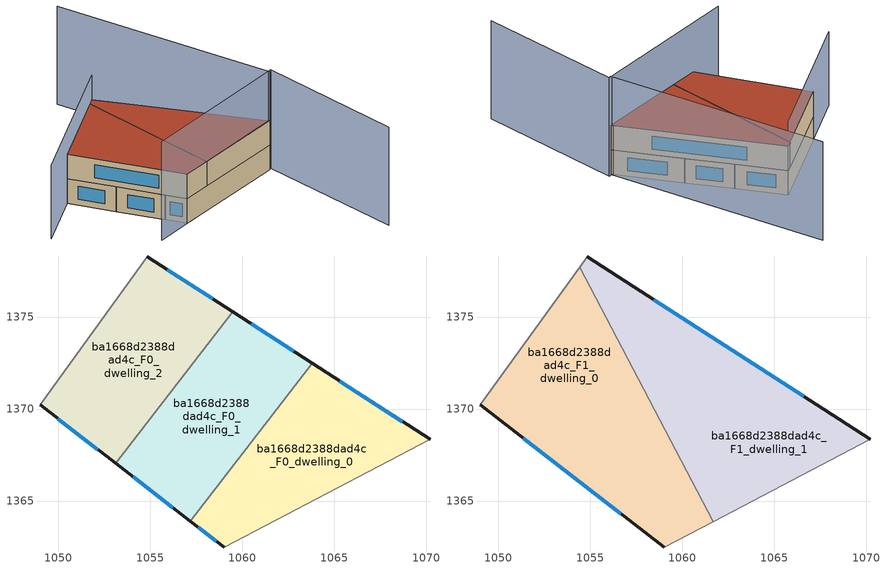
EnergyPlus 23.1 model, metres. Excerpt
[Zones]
ba1668d2388dad4c_F0_dwelling_0
 floor ground (EU_floor_Construction): 1070.22,1368.35 1059.03,1362.48 1057.18,1363.91 1063.82,1372.49 z0
 wall outside (EU_wall_Construction): 1057.18,1363.91 1059.03,1362.48 / 1070.22,1368.35 1063.82,1372.49 z0:3
 wall adiabatic (EU_wall_Construction): 1059.03,1362.48 1070.22,1368.35 z0:3
 wall to ba1668d2388dad4c_F0_dwelling_1 (EU_wall_Construction): 1063.82,1372.49 1057.18,1363.91 z0:3
 window (EU_Window_Construction): 1057.62,1363.57 1058.6,1362.82 / 1068.71,1369.32 1065.32,1371.52 z0.7:2.3
 ceiling adiabatic (EU_roof_Construction): 1061.68,1363.87 1059.85,1367.36 1057.18,1363.91 1059.03,1362.48 1059.7,1363.89 z3
ba1668d2388dad4c_F0_dwelling_1
 floor ground (EU_floor_Construction): 1063.82,1372.49 1057.18,1363.91 1053.12,1367.05 1059.49,1375.28 z0
 wall outside (EU_wall_Construction): 1053.12,1367.05 1057.18,1363.91 / 1063.82,1372.49 1059.49,1375.28 z0:3
 wall to ba1668d2388dad4c_F0_dwelling_2 (EU_wall_Construction): 1059.49,1375.28 1053.12,1367.05 z0:3
 window (EU_Window_Construction): 1054.08,1366.31 1056.23,1364.64 / 1062.8,1373.14 1060.51,1374.63 z0.7:2.3
ba1668d2388dad4c_F0_dwelling_2
 floor ground (EU_floor_Construction): 1059.49,1375.28 1053.12,1367.05 1049.01,1370.23 1054.85,1378.29 z0
 wall outside (EU_wall_Construction): 1049.01,1370.23 1053.12,1367.05 / 1059.49,1375.28 1054.85,1378.29 z0:3
 wall adiabatic (EU_wall_Construction): 1054.85,1378.29 1049.01,1370.23 z0:3
 window (EU_Window_Construction): 1049.98,1369.48 1052.16,1367.79 / 1058.4,1375.99 1055.94,1377.58 z0.7:2.3
ba1668d2388dad4c_F1_dwelling_0
 floor to ba1668d2388dad4c_F0_dwelling_1 (EU_floor_Construction): 1057.23,1372.36 1059.85,1367.36 1057.18,1363.91 1053.12,1367.05 z3
 floor to ba1668d2388dad4c_F0_dwelling_2 (EU_floor_Construction): 1054.43,1377.7 1057.23,1372.36 1053.12,1367.05 1049.01,1370.23 z3
 floor adiabatic (EU_floor_Construction): 1060.64,1365.85 1061.68,1363.87 1059.7,1363.89 z3; 1059.85,1367.36 1060.64,1365.85 1059.7,1363.89 1057.18,1363.91 z3; 1059.7,1363.89 1059.03,1362.48 1057.18,1363.91 z3
 floor to ba1668d2388dad4c_F0_dwelling_0 (EU_floor_Construction): 1061.68,1363.87 1059.03,1362.48 1059.7,1363.89 z3
 wall outside (EU_wall_Construction): 1049.01,1370.23 1059.03,1362.48 z3:6
 wall adiabatic (EU_wall_Construction): 1059.03,1362.48 1061.68,1363.87 / 1054.43,1377.7 1049.01,1370.23 z3:6
 wall to ba1668d2388dad4c_F1_dwelling_1 (EU_wall_Construction): 1061.68,1363.87 1054.43,1377.7 z3:6
 window (EU_Window_Construction): 1051.36,1368.41 1056.68,1364.3 z3.7:5.3
 roof outside (EU_roof_Construction): 1061.68,1363.87 1054.43,1377.7 1049.01,1370.23 1059.03,1362.48 z6
ba1668d2388dad4c_F1_dwelling_1
 floor to ba1668d2388dad4c_F0_dwelling_0 (EU_floor_Construction): 1070.21,1368.35 1061.68,1363.87 1059.85,1367.36 1063.82,1372.49 z3
 floor to ba1668d2388dad4c_F0_dwelling_1 (EU_floor_Construction): 1063.82,1372.49 1059.85,1367.36 1057.23,1372.36 1059.49,1375.28 z3
 floor to ba1668d2388dad4c_F0_dwelling_2 (EU_floor_Construction): 1059.49,1375.28 1057.23,1372.36 1054.43,1377.7 1054.85,1378.29 z3
 wall outside (EU_wall_Construction): 1070.22,1368.35 1054.85,1378.29 z3:6
 wall adiabatic (EU_wall_Construction): 1061.68,1363.87 1070.22,1368.35 / 1054.85,1378.29 1054.43,1377.7 z3:6
 window (EU_Window_Construction): 1066.61,1370.68 1058.46,1375.95 z3.7:5.3
 roof outside (EU_roof_Construction): 1070.22,1368.35 1054.85,1378.29 1054.43,1377.7 1061.68,1363.87 z6
shading: 1055.57,1360.67 1070.41,1368.58 / 1070.41,1368.58 1077.78,1354.76 / 1070.21,1368.29 1054.54,1386.95 z0:12; 1054.85,1378.29 1045.27,1364.89 z0:9
[Building]
EU S2 Campaign: North Axis=0; Terrain=City; Solar Distribution=FullExterior
[Site:Location]
Budapest.Ferenc.Liszt.Intl.AP: Latitude=47.437; Longitude=19.256; Time Zone=1; Elevation=185
[SizingPeriod:WeatherFileDays]
AnnualSizingPeriod: Begin Month=1; Begin Day of Month=1; End Month=12; End Day of Month=31; Day of Week for Start Day=Monday; Use Weather File Daylight Saving Period=No; Use Weather File Rain and Snow Indicators=No
[MATERIAL]
EU_InternalMass_Material: Roughness=MediumRough; Thickness=0.1; Conductivity=1; Density=1800; Specific Heat=900; Thermal Absorptance=0.9; Solar Absorptance=0.7; Visible Absorptance=0.7
[MATERIAL:NOMASS] Roughness=MediumRough; Thermal Absorptance=0.9; Solar Absorptance=0.7; Visible Absorptance=0.7
Name | Thermal Resistance
EU_wall_NoMass | 0.832559
EU_roof_NoMass | 1.39638
EU_floor_NoMass | 0.872794
[WINDOWMATERIAL:SIMPLEGLAZINGSYSTEM]
EU_Window_SimpleGlazing: UFactor=2.79869; Solar Heat Gain Coefficient=0.75; Visible Transmittance=0.75
[CONSTRUCTION]
EU_wall_Construction: EU_wall_NoMass
EU_roof_Construction: EU_roof_NoMass
EU_floor_Construction: EU_floor_NoMass
EU_Window_Construction: EU_Window_SimpleGlazing
EU_InternalMass_Construction: EU_InternalMass_Material
[ZONE] Type=1; Multiplier=1; Ceiling Height=autocalculate; Floor Area=autocalculate; Part of Total Floor Area=Yes
Name | Volume
ba1668d2388dad4c_F0_dwelling_0 | 163.665
ba1668d2388dad4c_F1_dwelling_0 | 245.479
ba1668d2388dad4c_F0_dwelling_1 | 163.659
ba1668d2388dad4c_F1_dwelling_1 | 245.493
ba1668d2388dad4c_F0_dwelling_2 | 163.671
[INTERNALMASS] Construction=EU_InternalMass_Construction
Name | Zone or ZoneList | Surface Area
ba1668d2388dad4c_F0_dwelling_0_EU_InternalMass | ba1668d2388dad4c_F0_dwelling_0 | 54.5548
ba1668d2388dad4c_F0_dwelling_1_EU_InternalMass | ba1668d2388dad4c_F0_dwelling_1 | 54.553
ba1668d2388dad4c_F0_dwelling_2_EU_InternalMass | ba1668d2388dad4c_F0_dwelling_2 | 54.5572
ba1668d2388dad4c_F1_dwelling_0_EU_InternalMass | ba1668d2388dad4c_F1_dwelling_0 | 81.8275
ba1668d2388dad4c_F1_dwelling_1_EU_InternalMass | ba1668d2388dad4c_F1_dwelling_1 | 81.8311
[OTHEREQUIPMENT] Fuel Type=Electricity; Design Level Calculation Method=Watts/Area; Power per Zone Floor Area=1; Fraction Latent=0; Fraction Radiant=0; Fraction Lost=0; Carbon Dioxide Generation Rate=0; EndUse Subcategory=EU_Step8_InternalGains
Name | Zone or ZoneList or Space or SpaceList | Schedule
EU_Step8_InternalGain_ba1668d2388dad4c_F0_dwelling_0_f000 | ba1668d2388dad4c_F0_dwelling_0 | EU_Step8_GainSchedule_ba1668d2388dad4c_F0_dwelling_0_f000
EU_Step8_InternalGain_ba1668d2388dad4c_F0_dwelling_1_f000 | ba1668d2388dad4c_F0_dwelling_1 | EU_Step8_GainSchedule_ba1668d2388dad4c_F0_dwelling_1_f000
EU_Step8_InternalGain_ba1668d2388dad4c_F0_dwelling_2_f000 | ba1668d2388dad4c_F0_dwelling_2 | EU_Step8_GainSchedule_ba1668d2388dad4c_F0_dwelling_2_f000
EU_Step8_InternalGain_ba1668d2388dad4c_F1_dwelling_0_f000 | ba1668d2388dad4c_F1_dwelling_0 | EU_Step8_GainSchedule_ba1668d2388dad4c_F1_dwelling_0_f000
EU_Step8_InternalGain_ba1668d2388dad4c_F1_dwelling_1_f000 | ba1668d2388dad4c_F1_dwelling_1 | EU_Step8_GainSchedule_ba1668d2388dad4c_F1_dwelling_1_f000
[ZONEVENTILATION:DESIGNFLOWRATE] Schedule=EU_AlwaysOn; Design Flow Rate Calculation Method=AirChanges/Hour; Air Changes per Hour=0.475469; Ventilation Type=Natural; Fan Pressure Rise=0; Fan Total Efficiency=1; Constant Term Coefficient=1; Temperature Term Coefficient=0; Velocity Term Coefficient=0; Velocity Squared Term Coefficient=0; Minimum Indoor Temperature=-100; Maximum Indoor Temperature=100; Delta Temperature=-100; Minimum Outdoor Temperature=-100; Maximum Outdoor Temperature=100; Maximum Wind Speed=40
Name | Zone or ZoneList or Space or SpaceList
EU_ConstantAir_ba1668d2388dad4c_F0_dwelling_0 | ba1668d2388dad4c_F0_dwelling_0
EU_ConstantAir_ba1668d2388dad4c_F0_dwelling_1 | ba1668d2388dad4c_F0_dwelling_1
EU_ConstantAir_ba1668d2388dad4c_F0_dwelling_2 | ba1668d2388dad4c_F0_dwelling_2
EU_ConstantAir_ba1668d2388dad4c_F1_dwelling_0 | ba1668d2388dad4c_F1_dwelling_0
EU_ConstantAir_ba1668d2388dad4c_F1_dwelling_1 | ba1668d2388dad4c_F1_dwelling_1
[HVACTEMPLATE:THERMOSTAT] Constant Heating Setpoint=20; Constant Cooling Setpoint=50
EU_HeatOnly_ba1668d2388dad4c_F0_dwelling_0; EU_HeatOnly_ba1668d2388dad4c_F0_dwelling_1; EU_HeatOnly_ba1668d2388dad4c_F0_dwelling_2; EU_HeatOnly_ba1668d2388dad4c_F1_dwelling_0; EU_HeatOnly_ba1668d2388dad4c_F1_dwelling_1
[HVACTEMPLATE:ZONE:IDEALLOADSAIRSYSTEM] System Availability Schedule=EU_AlwaysOn; Maximum Heating Supply Air Temperature=50; Minimum Cooling Supply Air Temperature=13; Maximum Heating Supply Air Humidity Ratio=0.0156; Minimum Cooling Supply Air Humidity Ratio=0.0077; Heating Limit=NoLimit; Cooling Limit=NoLimit; Heating Availability Schedule=EU_AlwaysOn; Cooling Availability Schedule=EU_CoolingOff; Dehumidification Control Type=ConstantSensibleHeatRatio; Cooling Sensible Heat Ratio=0.7; Dehumidification Setpoint=60; Humidification Control Type=None; Humidification Setpoint=30; Outdoor Air Method=None; Outdoor Air Flow Rate per Person=0.00944; Outdoor Air Flow Rate per Zone Floor Area=0; Outdoor Air Flow Rate per Zone=0; Demand Controlled Ventilation Type=None; Outdoor Air Economizer Type=NoEconomizer; Heat Recovery Type=None; Sensible Heat Recovery Effectiveness=0.7; Latent Heat Recovery Effectiveness=0.65
Name | Template Thermostat
ba1668d2388dad4c_F0_dwelling_0 | EU_HeatOnly_ba1668d2388dad4c_F0_dwelling_0
ba1668d2388dad4c_F0_dwelling_1 | EU_HeatOnly_ba1668d2388dad4c_F0_dwelling_1
ba1668d2388dad4c_F0_dwelling_2 | EU_HeatOnly_ba1668d2388dad4c_F0_dwelling_2
ba1668d2388dad4c_F1_dwelling_0 | EU_HeatOnly_ba1668d2388dad4c_F1_dwelling_0
ba1668d2388dad4c_F1_dwelling_1 | EU_HeatOnly_ba1668d2388dad4c_F1_dwelling_1
[SIZING:ZONE] Zone Cooling Design Supply Air Temperature Input Method=SupplyAirTemperature; Zone Cooling Design Supply Air Temperature=13; Zone Heating Design Supply Air Temperature Input Method=SupplyAirTemperature; Zone Heating Design Supply Air Temperature=50; Zone Cooling Design Supply Air Humidity Ratio=0.008; Zone Heating Design Supply Air Humidity Ratio=0.008; Cooling Design Air Flow Method=DesignDay; Cooling Design Air Flow Rate=0; Cooling Minimum Air Flow per Zone Floor Area=0.000762; Cooling Minimum Air Flow=0; Cooling Minimum Air Flow Fraction=0.2; Heating Design Air Flow Method=DesignDay; Heating Design Air Flow Rate=0; Heating Maximum Air Flow per Zone Floor Area=0.002032; Heating Maximum Air Flow=0.141576; Heating Maximum Air Flow Fraction=0.3; Account for Dedicated Outdoor Air System=No; Dedicated Outdoor Air System Control Strategy=NeutralSupplyAir; Dedicated Outdoor Air Low Setpoint Temperature for Design=autosize; Dedicated Outdoor Air High Setpoint Temperature for Design=autosize; Zone Load Sizing Method=Sensible Load Only No Latent Load; Zone Latent Cooling Design Supply Air Humidity Ratio Input Method=HumidityRatioDifference; Zone Cooling Design Supply Air Humidity Ratio Difference=0.005; Zone Latent Heating Design Supply Air Humidity Ratio Input Method=HumidityRatioDifference; Zone Humidification Design Supply Air Humidity Ratio Difference=0.005
ba1668d2388dad4c_F0_dwelling_0; ba1668d2388dad4c_F0_dwelling_1; ba1668d2388dad4c_F0_dwelling_2; ba1668d2388dad4c_F1_dwelling_0; ba1668d2388dad4c_F1_dwelling_1
[SCHEDULE:CONSTANT]
Name | Hourly Value
EU_AlwaysOn | 1
EU_CoolingOff | 0
[SCHEDULE:FILE] Column Number=1; Rows to Skip at Top=0; Number of Hours of Data=8760; Column Separator=Comma; Interpolate to Timestep=No; Minutes per Item=60; Adjust Schedule for Daylight Savings=Yes
Name | File
EU_Step8_GainSchedule_ba1668d2388dad4c_F0_dwelling_0_f000 | ../../schedules/ba1668d2388dad4c/ba1668d2388dad4c_F0_dwelling_0_f000_gain.csv
EU_Step8_GainSchedule_ba1668d2388dad4c_F0_dwelling_1_f000 | ../../schedules/ba1668d2388dad4c/ba1668d2388dad4c_F0_dwelling_1_f000_gain.csv
EU_Step8_GainSchedule_ba1668d2388dad4c_F0_dwelling_2_f000 | ../../schedules/ba1668d2388dad4c/ba1668d2388dad4c_F0_dwelling_2_f000_gain.csv
EU_Step8_GainSchedule_ba1668d2388dad4c_F1_dwelling_0_f000 | ../../schedules/ba1668d2388dad4c/ba1668d2388dad4c_F1_dwelling_0_f000_gain.csv
EU_Step8_GainSchedule_ba1668d2388dad4c_F1_dwelling_1_f000 | ../../schedules/ba1668d2388dad4c/ba1668d2388dad4c_F1_dwelling_1_f000_gain.csv
